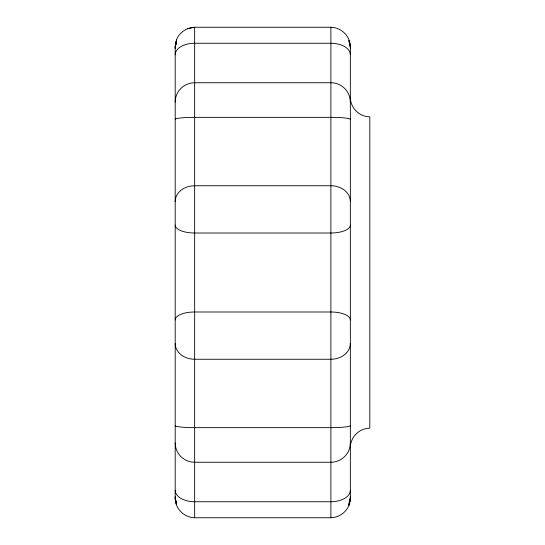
<?xml version="1.0" encoding="UTF-8"?>
<svg xmlns="http://www.w3.org/2000/svg" width="545" height="545" viewBox="0 0 545 545"><rect width="100%" height="100%" fill="white"/><g stroke="black" fill="none" stroke-linecap="round" stroke-linejoin="round"><path stroke-width="0.82" d="M175.333 47.579L176.56 40.35L175.517 45.146M175.197 498.294L175.197 46.707L176.56 39.656C179.407 32.244 186.867 27.645 194.654 27.25L330.883 27.25C341.354 27.434 350.374 36.222 350.346 46.788L350.346 498.294M175.197 46.768L176.56 39.628M350.346 447.656C350.326 437.131 359.284 428.179 369.803 428.193L369.803 116.807C359.284 116.821 350.326 107.869 350.346 97.344M175.197 497.701L176.56 504.65L175.197 498.232C175.177 508.798 184.19 517.566 194.654 517.75L330.883 517.75C341.347 517.566 350.367 508.798 350.346 498.232L348.977 504.65L350.019 499.86M350.346 498.212L348.977 505.372M175.197 47.299L176.56 40.35M187.494 28.728L194.654 27.25L194.654 517.75M350.019 45.14L348.977 40.35L350.346 47.299M175.517 499.86L176.56 504.65M330.883 27.25L330.883 517.75M175.197 102.099A19.463 19.354 0 0 1 194.654 82.745L330.883 82.745A19.463 19.354 0 0 1 350.346 102.099M175.197 119.403A19.463 2.051 0 0 1 194.654 117.345L330.883 117.345A19.463 2.051 0 0 1 350.346 119.403M175.197 201.48A19.463 15.73 0 0 1 194.654 185.75L330.883 185.75A19.463 15.73 0 0 1 350.346 201.48M175.197 319.888A19.463 7.896 0 0 1 194.654 311.992L330.883 311.992A19.463 7.896 0 0 1 350.346 319.888M175.197 225.112A19.463 7.896 0 0 0 194.654 233.008L330.883 233.008A19.463 7.896 0 0 0 350.346 225.112M175.197 343.52A19.463 15.73 0 0 0 194.654 359.257L330.883 359.257A19.463 15.73 0 0 0 350.346 343.52M175.197 425.597A19.463 2.051 0 0 0 194.654 427.655L330.883 427.655A19.463 2.051 0 0 0 350.346 425.597M175.197 490.289A19.463 11.452 0 0 0 194.654 501.741L330.883 501.741A19.463 11.452 0 0 0 350.346 490.289M175.197 442.901A19.463 19.354 0 0 0 194.654 462.255L330.883 462.255A19.463 19.354 0 0 0 350.346 442.901M175.197 48.382A19.463 17.787 0 0 1 176.56 41.836M175.197 54.711A19.463 11.452 0 0 1 194.654 43.259L330.883 43.259A19.463 11.452 0 0 1 350.346 54.711M176.56 503.171A19.463 17.787 0 0 1 175.197 496.624M348.977 41.836A19.463 17.787 0 0 1 350.346 48.382M350.346 496.624A19.463 17.787 0 0 1 348.977 503.171"/></g></svg>
